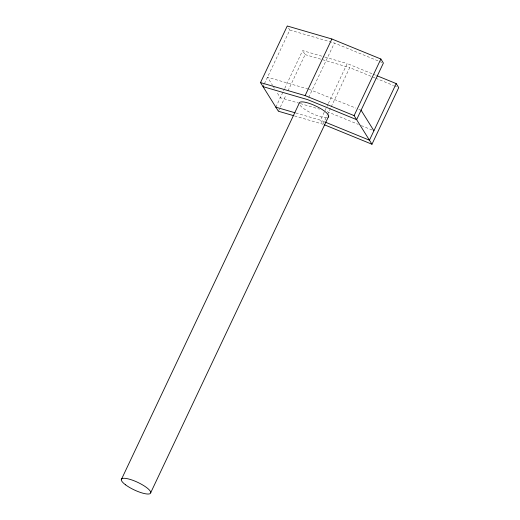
<?xml version="1.0" encoding="UTF-8"?>
<svg xmlns="http://www.w3.org/2000/svg" width="520" height="520" viewBox="0 0 520 520"><rect width="100%" height="100%" fill="white"/><g stroke="black" fill="none" stroke-linecap="round" stroke-linejoin="round"><path stroke-width="0.39" stroke-dasharray="2.6 1.95" d="M263.036 86.645L264.062 84.468M264.407 83.746L289.789 30.043L287.267 26M275.847 107.178L284.427 89.037M284.772 88.316L302.608 50.577L324.142 56.849M278.375 111.228L285.922 95.258M287.976 90.909L305.13 54.626L302.608 50.577M308.672 97.461L334.399 43.036L378.937 61.236M324.226 112.19L320.457 120.172L322.978 124.215L327.093 115.505M324.916 110.741L326.632 107.107M326.969 106.385L328.003 104.208M328.347 103.48L347.21 63.57L372.45 73.886M327.438 114.784L330.87 107.523M331.214 106.802L349.732 67.613L374.972 77.928M289.789 30.043L334.399 43.036M324.909 57.077L347.21 63.57M305.13 54.626L349.732 67.613M308.256 89.083L267.495 77.214L272.623 85.43M309.023 89.31L355.894 108.102M299.533 103.344L280.306 97.747L276.464 91.585M300.307 103.571L319.534 109.167M295.847 113.002L320.457 120.172L324.168 121.687M294.522 115.927L322.978 124.215M379.678 61.542L381.907 62.452M373.191 74.184L376.162 75.4M375.713 78.234L393.529 85.514M394.271 85.813L396.5 86.723M358.865 109.317L361.094 110.227M327.139 111.651L358.319 124.391M361.29 125.599L372.424 130.156M273.046 86.112L274.755 88.849M326.709 117.591A16.198 4.167 25.3 0 1 311.994 113.425A16.198 4.167 25.3 0 1 299.695 104.722"/><path stroke-width="0.78" d="M293.755 115.706L278.375 111.228L260.514 82.602L287.267 26L331.877 38.994L380.868 59.014L383.39 63.057L356.635 119.659L307.639 99.638L263.036 86.645M121.27 479.726L299.202 103.317A16.198 4.167 25.3 0 1 315.906 106.067A16.198 4.167 25.3 0 1 328.192 117.137M260.514 82.602L305.117 95.596L331.877 38.994M150.774 492.583L328.699 116.174M376.903 75.706L396.201 83.59L398.729 87.633L371.969 144.235L354.113 115.616L380.868 59.014M396.201 83.59L369.447 140.192L324.909 121.992M275.847 107.178L295.074 112.781M305.117 95.596L354.113 115.616M324.461 124.82L371.969 144.235M361.094 110.227L373.906 130.761M125.567 484.835A16.198 4.167 25.3 0 0 150.261 493.545A16.198 4.167 25.3 0 0 132.236 480.09A16.198 4.167 25.3 0 0 125.567 484.835"/></g></svg>
